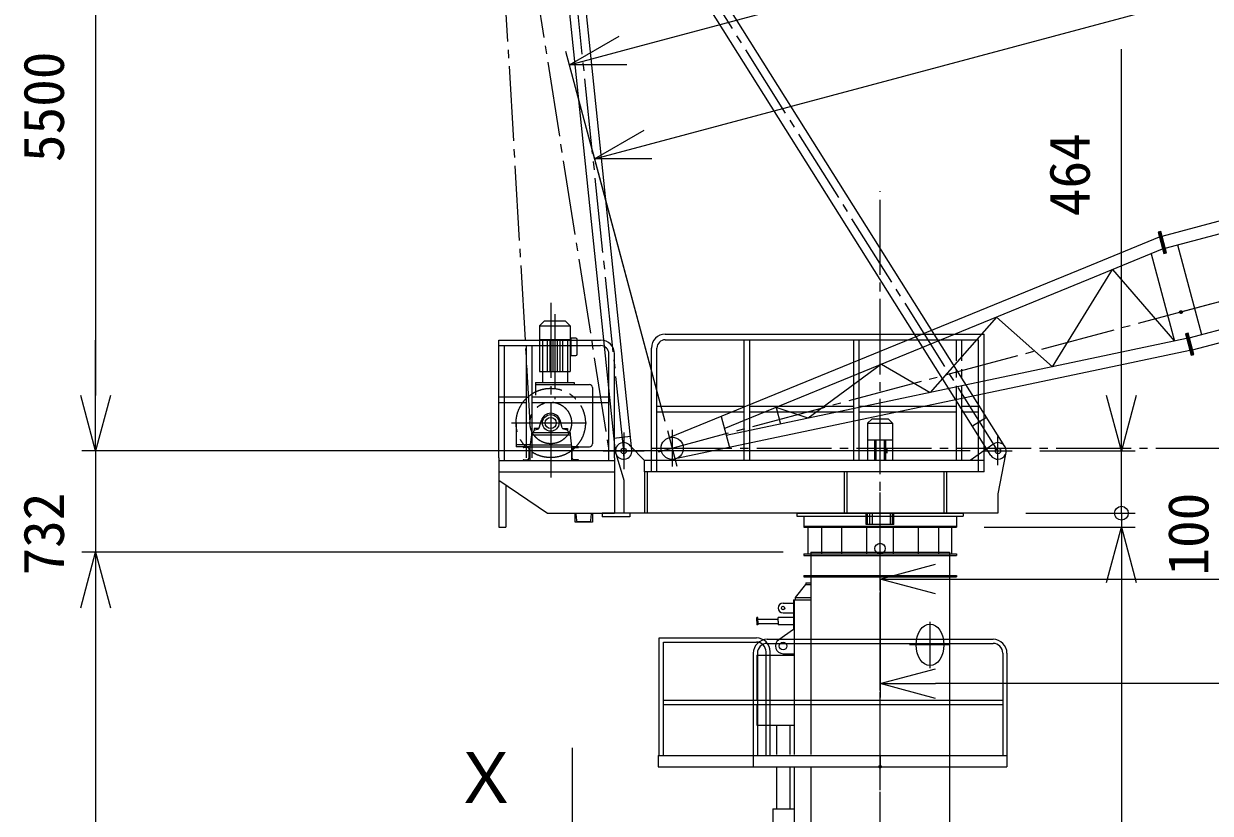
# Model space of a CAD drawing. Units: millimetres, scale not verified. Extents: x -17622 to 17358, y -25032 to 27188.
# Drawn here: x -17622 to -9062, y 8811 to 14511 of the extents above; entities that cross this region are included whole.
import ezdxf
from ezdxf.enums import TextEntityAlignment as Align

# ---------------------------------------------------------------- set-up
doc = ezdxf.new("R2010")
doc.units = ezdxf.units.MM
doc.header["$LTSCALE"] = 60
doc.linetypes.add('CHAIN2', pattern=[12, 9, -1, 1, -1])
doc.linetypes.add('USER1', pattern=[17.25, 15, -0.75, 0.75, -0.75])
for name, color, linetype, lineweight in [('0-0_0', 7, 'Continuous', 18), ('0-1_Defpoints', 3, 'USER1', 18), ('0-2_01 細線', 7, 'Continuous', 18), ('0-3_05 寸法', 7, 'Continuous', 18), ('0-4_10 当社外形線', 3, 'Continuous', 18), ('0-5_12 当社中心線', 3, 'CHAIN2', 18), ('0-6_20 躯体・土木、外形線', 1, 'Continuous', 18)]:
    doc.layers.add(name, color=color, linetype=linetype, lineweight=lineweight)
doc.styles.add('ＭＳ ゴシック', font='')
doc.styles.get('ＭＳ ゴシック').set_extended_font_data('MS Gothic')

msp = doc.modelspace()

# ---------------------------------------------------------------- linework, layer by layer
at = {"layer": '0-0_0'}
msp.add_line((-13663.46, 8234.16), (-13663.46, 9284.16), dxfattribs=at)
at = {"layer": '0-1_Defpoints'}
for p, q in [((-9278.5, 12427.85), (-9268.84, 12430.43)), ((-9272.37, 12424.31), (-9274.96, 12433.97)), ((-11377.45, 11426.63), (-11410.92, 11426.63)), ((-11394.18, 11409.89), (-11394.18, 11443.36)), ((-11444.18, 9127.01), (-11444.18, 9166.25)), ((-11463.8, 9146.63), (-11424.56, 9146.63))]:
    msp.add_line(p, q, dxfattribs=at)
for centre, radius in [((-9273.67, 12429.14), 9.81), ((-11444.18, 9146.63), 8.66)]:
    msp.add_circle(centre, radius, dxfattribs=at)
at = {"layer": '0-2_01 細線'}
for p, q in [((-9410.24, 12977.48), (-6898.08, 13650.61)), ((-9386.95, 12890.54), (-6874.79, 13563.67)), ((-9961.26, 12754.32), (-9429.56, 12972.3)), ((-9937.77, 12666.67), (-9406.07, 12884.66)), ((-9490.03, 12850.24), (-9321.08, 12219.73)), ((-9300.01, 12913.84), (-9126.6, 12266.67)), ((-9213.54, 12243.37), (-6701.38, 12916.5)), ((-9190.24, 12156.44), (-6678.09, 12829.57)), ((-9232.89, 12238.32), (-9791.45, 12120.58)), ((-9209.56, 12151.26), (-9768.12, 12033.52))]:
    msp.add_line(p, q, dxfattribs=at)
for points in [[(-9387.55, 12854.15), (-9377.89, 12856.73), (-9419.3, 13011.28), (-9428.96, 13008.69)], [(-9397.21, 12851.56), (-9387.55, 12854.15), (-9428.96, 13008.69), (-9438.62, 13006.11)], [(-9200.5, 12117.45), (-9190.84, 12120.04), (-9232.25, 12274.59), (-9241.91, 12272)], [(-9190.84, 12120.04), (-9181.18, 12122.63), (-9222.6, 12277.18), (-9232.25, 12274.59)]]:
    msp.add_lwpolyline(points, close=True, dxfattribs=at)
msp.add_lwpolyline([(-9899.31, 12523.11), (-9767.31, 12736.56), (-9321.08, 12219.73)], dxfattribs=at)
at = {"layer": '0-3_05 寸法'}
for p, q in [((-13299.49, 14317.13), (9592.95, 20451.14)), ((-13117.6, 13638.31), (7649.81, 19202.91)), ((-17104.05, 16530.25), (-17104.05, 11826.63)), ((-12995.95, 11638.81), (-13711.74, 14310.19)), ((-13685.86, 14213.6), (-13299.49, 14317.13)), ((-9703.63, 11826.63), (-9703.63, 14328.11)), ((-12995.95, 11638.81), (-13529.85, 13631.37)), ((-13503.97, 13534.78), (-13117.6, 13638.31)), ((-17104.05, 11826.63), (-17104.05, 12226.63)), ((-17104.05, 11426.63), (-17104.05, 11826.63)), ((-17104.05, 11426.63), (-17104.05, 11826.63)), ((-9703.63, 11426.63), (-9703.63, 11826.63)), ((-10794.18, 11426.63), (-17204.05, 11426.63)), ((-10794.18, 11426.63), (-17204.05, 11426.63)), ((-17104.05, 11426.63), (-17104.05, 10694.63)), ((-10291.14, 11426.63), (-9603.63, 11426.63)), ((-9703.63, 10976.63), (-9703.63, 11426.63)), ((-9703.63, 10976.63), (-9703.63, 11376.63)), ((-10394.18, 10976.63), (-9603.63, 10976.63)), ((-10394.18, 10976.63), (-9603.63, 10976.63)), ((-9703.63, 10976.63), (-9703.63, 10576.63)), ((-9703.63, 10976.63), (-9703.63, 10876.63)), ((-10694.18, 10876.63), (-9603.63, 10876.63)), ((-10694.18, 10876.63), (-9603.63, 10876.63)), ((-9703.63, 10876.63), (-9703.63, 10476.63)), ((-9703.63, 10876.63), (-9703.63, 10476.63)), ((-12144.19, 10694.63), (-17204.05, 10694.63)), ((-12144.19, 10694.63), (-17204.05, 10694.63)), ((-17104.05, 10694.63), (-17104.05, 10294.63)), ((-17104.05, 10694.63), (-17104.05, 10294.63)), ((-11444.19, 10501.71), (-11044.19, 10501.71)), ((-11444.19, 10494.63), (-11444.19, 10401.71)), ((-11444.18, 10494.63), (-11444.18, 9646.66)), ((-11044.19, 10501.71), (8155.96, 10501.71)), ((-9703.63, 10476.63), (-9703.63, 10076.63)), ((-9703.63, 10476.63), (-9703.63, 7426.63)), ((-17104.05, 10294.63), (-17104.05, 9894.63)), ((-17104.05, 10294.63), (-17104.05, -12425.39)), ((-11444.18, 9746.66), (-11044.18, 9746.66)), ((10155.62, 9746.66), (-11044.18, 9746.66))]:
    msp.add_line(p, q, dxfattribs=at)
for points in [[(-13271.75, 14213.6), (-13685.86, 14213.6), (-13327.23, 14420.66)], [(-13089.86, 13534.78), (-13503.97, 13534.78), (-13145.34, 13741.83)], [(-16996.87, 11826.63), (-17104.05, 11426.63), (-17211.23, 11826.63)], [(-16996.87, 11826.63), (-17104.05, 11426.63), (-17211.23, 11826.63)], [(-9596.45, 11826.63), (-9703.63, 11426.63), (-9810.81, 11826.63)], [(-9810.81, 10476.63), (-9703.63, 10876.63), (-9596.45, 10476.63)], [(-9810.81, 10476.63), (-9703.63, 10876.63), (-9596.45, 10476.63)], [(-17211.23, 10294.63), (-17104.05, 10694.63), (-16996.87, 10294.63)], [(-17211.23, 10294.63), (-17104.05, 10694.63), (-16996.87, 10294.63)], [(-11044.19, 10394.53), (-11444.19, 10501.71), (-11044.19, 10608.89)], [(-11044.18, 9639.48), (-11444.18, 9746.66), (-11044.18, 9853.84)]]:
    msp.add_lwpolyline(points, dxfattribs=at)
msp.add_circle((-9703.63, 10976.63), 50, dxfattribs=at)
msp.add_circle((-9703.63, 10976.63), 50, dxfattribs=at)
at = {"layer": '0-4_10 当社外形線'}
for p, q in [((-10543.38, 11458.54), (-13859.34, 16737.54)), ((-10644.99, 11394.71), (-13960.95, 16673.71)), ((-13353.86, 11420.41), (-13853.86, 16220.41)), ((-13234.51, 11432.84), (-13734.51, 16232.84)), ((-13865.19, 12365.63), (-13900.69, 12330.63)), ((-13900.69, 12330.63), (-13679.69, 12330.63)), ((-13900.69, 12330.63), (-13900.68, 12000.63)), ((-13865.19, 12365.63), (-13715.19, 12365.63)), ((-13715.19, 12365.63), (-13679.69, 12330.63)), ((-13679.69, 12330.63), (-13679.68, 12000.63)), ((-12994.18, 12269.63), (-10694.18, 12269.63)), ((-10694.18, 11276.63), (-10694.18, 12269.63)), ((-14194.18, 11376.63), (-14194.18, 12226.63)), ((-14194.18, 12226.63), (-13460.18, 12226.63)), ((-14194.18, 12186.63), (-13460.18, 12186.63)), ((-14154.18, 11356.63), (-14154.18, 12186.63)), ((-13994.18, 11376.63), (-13994.18, 12186.63)), ((-13954.18, 11376.63), (-13954.18, 12186.63)), ((-13900.69, 12230.63), (-13679.69, 12230.63)), ((-13880.69, 12230.63), (-13880.68, 12000.63)), ((-13845.69, 12230.63), (-13845.68, 12000.63)), ((-13825.69, 12230.63), (-13825.68, 12000.63)), ((-13805.69, 12230.63), (-13805.68, 12000.63)), ((-13774.68, 12230.63), (-13774.68, 12000.63)), ((-13754.68, 12230.63), (-13754.68, 12000.63)), ((-13734.68, 12230.63), (-13734.68, 12000.63)), ((-13699.68, 12230.63), (-13699.68, 12000.63)), ((-13629.69, 12125.63), (-13629.69, 12230.63)), ((-13094.18, 11276.63), (-13094.18, 12169.63)), ((-13054.18, 11276.63), (-13054.18, 12169.63)), ((-12994.18, 12229.63), (-10734.18, 12229.63)), ((-12424.18, 11356.63), (-12424.18, 12229.63)), ((-12384.18, 11356.63), (-12384.18, 12229.63)), ((-11634.18, 11356.63), (-11634.18, 12229.63)), ((-11594.18, 11356.63), (-11594.18, 12229.63)), ((-10734.18, 11276.63), (-10734.18, 12229.63)), ((-13674.69, 12115.63), (-13639.69, 12115.63)), ((-13400.18, 11356.63), (-13400.18, 12126.63)), ((-13360.18, 11376.63), (-13360.18, 12126.63)), ((-13900.68, 12000.63), (-13679.68, 12000.63)), ((-13880.18, 12000.63), (-13880.18, 11920.63)), ((-13700.18, 12000.63), (-13700.18, 11920.63)), ((-13930.18, 11920.63), (-13650.18, 11920.63)), ((-13930.18, 11920.63), (-13930.18, 11905.63)), ((-13930.18, 11905.63), (-13540.18, 11905.63)), ((-13930.18, 11905.63), (-13930.18, 11828.91)), ((-13650.18, 11920.63), (-13650.18, 11905.63)), ((-14194.18, 11816.63), (-13994.18, 11816.63)), ((-13954.18, 11816.63), (-13400.18, 11816.63)), ((-13520.18, 11885.63), (-13520.18, 11476.63)), ((-14194.18, 11776.63), (-13994.18, 11776.63)), ((-13954.18, 11776.63), (-13400.18, 11776.63)), ((-12424.18, 11746.63), (-13054.18, 11746.63)), ((-11634.18, 11746.63), (-12384.18, 11746.63)), ((-10894.18, 11746.63), (-11594.18, 11746.63)), ((-10734.18, 11746.63), (-10854.18, 11746.63)), ((-13903.63, 11592.95), (-13887.5, 11647.81)), ((-13736.74, 11592.95), (-13752.86, 11647.81)), ((-12424.18, 11706.63), (-13054.18, 11706.63)), ((-11634.18, 11706.63), (-12384.18, 11706.63)), ((-10894.18, 11706.63), (-11594.18, 11706.63)), ((-11384.18, 11656.63), (-11504.18, 11656.63)), ((-11384.18, 11656.63), (-11354.18, 11626.63)), ((-10734.18, 11706.63), (-10854.18, 11706.63)), ((-10778.68, 11607.55), (-10677.07, 11671.39)), ((-13960.18, 11558.83), (-13680.18, 11558.83)), ((-13945.18, 11566.06), (-13945.18, 11558.83)), ((-13938.9, 11575.34), (-13909.27, 11587.19)), ((-13701.47, 11575.34), (-13731.09, 11587.19)), ((-13695.18, 11566.06), (-13695.18, 11558.83)), ((-13680.18, 11558.83), (-13680.18, 11543.83)), ((-11534.18, 11626.63), (-11534.18, 11356.63)), ((-11354.18, 11626.63), (-11354.18, 11356.63)), ((-13970.18, 11471.63), (-14070.18, 11471.63)), ((-13970.18, 11471.63), (-13670.18, 11471.63)), ((-13960.18, 11543.83), (-13680.18, 11543.83)), ((-13680.18, 11543.83), (-13670.18, 11456.63)), ((-13364.22, 11519.87), (-13244.87, 11532.31)), ((-11534.18, 11506.63), (-11354.18, 11506.63)), ((-11484.18, 11506.63), (-11484.18, 11356.63)), ((-11474.18, 11506.63), (-11474.18, 11356.63)), ((-11414.18, 11506.63), (-11414.18, 11356.63)), ((-11404.18, 11506.63), (-11404.18, 11356.63)), ((-10631.29, 11473.78), (-10794.18, 11356.63)), ((-13970.18, 11456.63), (-14070.18, 11456.63)), ((-13982.49, 11447.8), (-14016.53, 11450.78)), ((-13975.18, 11373.43), (-13975.18, 11439.83)), ((-13970.18, 11456.63), (-13670.18, 11456.63)), ((-13665.18, 11373.43), (-13665.18, 11439.83)), ((-13657.88, 11447.8), (-13623.83, 11450.78)), ((-13620.18, 11456.63), (-13540.18, 11456.63)), ((-13348.5, 11401.13), (-13294.18, 11216.63)), ((-13144.18, 11356.63), (-13247.02, 11463.72)), ((-10538.52, 11404.24), (-10594.18, 11116.63)), ((-14194.18, 11356.63), (-13360.18, 11356.63)), ((-13360.18, 11376.63), (-13360.18, 10976.63)), ((-10694.18, 11356.63), (-13144.18, 11356.63)), ((-10694.18, 11276.63), (-10694.18, 11356.63)), ((-14194.18, 11276.63), (-13360.18, 11276.63)), ((-14194.18, 11216.63), (-14194.18, 10876.63)), ((-13294.18, 11216.63), (-13294.18, 10976.63)), ((-10694.18, 11276.63), (-13144.18, 11276.63)), ((-13144.18, 11276.63), (-13144.18, 10976.63)), ((-13124.18, 11276.63), (-13124.18, 10976.63)), ((-11704.18, 11276.63), (-11704.18, 10976.63)), ((-11684.18, 11276.63), (-11684.18, 10976.63)), ((-10984.18, 11276.63), (-10984.18, 10976.63)), ((-10964.18, 11276.63), (-10964.18, 10976.63)), ((-14144.18, 11182.34), (-14144.18, 10876.63)), ((-11444.18, 10968.2), (-11444.18, 11069.78)), ((-10594.18, 11116.63), (-10594.18, 10976.63)), ((-13844.18, 10976.63), (-13360.18, 10976.63)), ((-13639.44, 10972.98), (-13635.24, 10924.93)), ((-13530.13, 10924.93), (-13525.92, 10972.98)), ((-13449.18, 10976.63), (-13449.18, 10951.63)), ((-13294.18, 10976.63), (-13449.18, 10976.63)), ((-10594.18, 10976.63), (-13294.18, 10976.63)), ((-13249.18, 10976.63), (-13249.18, 10951.63)), ((-12044.19, 10976.63), (-10844.19, 10976.63)), ((-12044.19, 10976.63), (-12044.19, 10956.13)), ((-10844.19, 10976.63), (-10844.19, 10956.13)), ((-14194.18, 10876.63), (-14144.18, 10876.63)), ((-13627.27, 10917.63), (-13538.1, 10917.63)), ((-13249.18, 10951.63), (-13449.18, 10951.63)), ((-12044.19, 10956.13), (-10844.19, 10956.13)), ((-11994.18, 10956.13), (-11994.18, 10876.63)), ((-11994.18, 10884.62), (-10894.18, 10884.62)), ((-11994.18, 10876.63), (-10894.18, 10876.63)), ((-11964.21, 10684.62), (-11964.21, 10876.63)), ((-11865.51, 10684.62), (-11865.51, 10876.63)), ((-11719.18, 10684.62), (-11719.18, 10876.63)), ((-11540.29, 10684.62), (-11540.29, 10876.63)), ((-11348.09, 10684.62), (-11348.09, 10876.63)), ((-11167.48, 10684.62), (-11167.48, 10876.63)), ((-11020.26, 10684.62), (-11020.26, 10876.63)), ((-10927.35, 10684.62), (-10927.35, 10876.63)), ((-10894.18, 10956.13), (-10894.18, 10876.63)), ((-11994.18, 10684.62), (-11994.18, 10672.62)), ((-11994.18, 10672.62), (-10894.18, 10672.62)), ((-11944.19, 10694.63), (-11944.19, 10528.54)), ((-11944.19, 10694.63), (-10944.19, 10694.63)), ((-10944.19, 10694.63), (-10944.19, 10526.68)), ((-12054.18, 10367.63), (-11979.18, 10462.62)), ((-11994.18, 10526.62), (-11994.18, 10517.63)), ((-11994.18, 10517.63), (-10894.18, 10517.63)), ((-11979.18, 10474.62), (-11944.19, 10474.62)), ((-11944.19, 10515.95), (-11944.19, 9235.2)), ((-10944.19, 10517.52), (-10944.19, 7026.63)), ((-12144.19, 10327.62), (-12069.18, 10327.62)), ((-12069.18, 10352.62), (-11944.19, 10352.62)), ((-12064.18, 10352.62), (-12064.18, 9235.2)), ((-12325.18, 10223.14), (-12334.18, 10223.14)), ((-12334.18, 10196.64), (-12334.18, 10223.14)), ((-12334.18, 10196.64), (-12334.18, 10170.13)), ((-12325.18, 10196.64), (-12325.18, 10223.14)), ((-12325.18, 10196.64), (-12325.18, 10170.13)), ((-12324.56, 10213.15), (-12179.18, 10213.15)), ((-12069.18, 10223.14), (-12179.18, 10223.14)), ((-12179.18, 10196.64), (-12179.18, 10223.14)), ((-12179.18, 10196.64), (-12179.18, 10170.13)), ((-12144.19, 10257.62), (-12069.18, 10257.62)), ((-12325.18, 10170.13), (-12334.18, 10170.13)), ((-12324.56, 10180.12), (-12179.18, 10180.12)), ((-12069.18, 10170.13), (-12179.18, 10170.13)), ((-13037.14, 10076.62), (-12337.14, 10076.62)), ((-13037.14, 9227.91), (-13037.14, 10076.62)), ((-13007.13, 10046.64), (-12337.14, 10046.64)), ((-13007.13, 9230.53), (-13007.13, 10046.64)), ((-12259.18, 10066.63), (-10629.18, 10066.63)), ((-12259.18, 10036.63), (-10629.18, 10036.63)), ((-12359.18, 9966.63), (-12359.18, 9146.63)), ((-12334.18, 9952.63), (-12064.18, 9952.63)), ((-12334.18, 9952.63), (-12334.18, 9626.62)), ((-12329.18, 9966.63), (-12329.18, 9226.63)), ((-12267.14, 9227.91), (-12267.14, 9976.64)), ((-12237.14, 9227.91), (-12237.14, 9976.62)), ((-12144.19, 9962.63), (-12064.18, 9962.63)), ((-10559.18, 9966.63), (-10559.18, 9226.63)), ((-10529.18, 9966.63), (-10529.18, 9146.63)), ((-13007.13, 9626.62), (-12267.14, 9626.62)), ((-13007.13, 9596.64), (-12267.14, 9596.64)), ((-12334.18, 9596.64), (-12334.18, 9447.63)), ((-12329.18, 9626.63), (-10559.18, 9626.63)), ((-12329.18, 9596.63), (-10559.18, 9596.63)), ((-12334.18, 9447.63), (-12064.18, 9447.63)), ((-12191.69, 9447.63), (-12191.69, 9235.2)), ((-12096.69, 9447.63), (-12096.69, 9235.2)), ((-13044.19, 9226.63), (-11444.18, 9226.63)), ((-13044.19, 9226.63), (-13044.19, 9146.63)), ((-12359.18, 9226.63), (-10529.18, 9226.63)), ((-11444.18, 9226.63), (-11444.18, 9146.63)), ((-13044.19, 9146.63), (-11444.18, 9146.63)), ((-12359.18, 9146.63), (-10529.18, 9146.63)), ((-12191.69, 9146.63), (-12191.69, 8841.62)), ((-12096.69, 9146.63), (-12096.69, 8841.62)), ((-12064.18, 9146.63), (-12064.18, 8586.63)), ((-11944.19, 9146.63), (-11944.19, 7026.63)), ((-12219.18, 8841.62), (-12219.18, 8726.62)), ((-12219.18, 8841.62), (-12064.18, 8841.62))]:
    msp.add_line(p, q, dxfattribs=at)
for points in [[(-13639.69, 12240.63), (-13674.69, 12240.63), (-13674.69, 12115.63)], [(-11504.18, 11656.63), (-11534.18, 11626.63), (-11354.18, 11626.63)], [(-13960.18, 11558.83), (-13960.18, 11543.83), (-13970.18, 11456.63)], [(-13905.85, 11589.48), (-13940.85, 11589.48), (-13940.85, 11574.3)], [(-13734.52, 11589.48), (-13699.52, 11589.48), (-13699.52, 11574.3)], [(-14020.18, 11454.76), (-14020.18, 11456.63), (-13970.18, 11456.63), (-13970.18, 11356.63), (-14020.18, 11356.63), (-14020.18, 11358.49)], [(-13620.18, 11454.76), (-13620.18, 11456.63), (-13670.18, 11456.63), (-13670.18, 11356.63), (-13620.18, 11356.63), (-13620.18, 11358.49)], [(-14194.18, 11376.63), (-14194.18, 11216.63), (-13844.18, 10976.63)], [(-14016.53, 11362.48), (-13982.49, 11365.46), (-13975.18, 11373.43)], [(-13623.83, 11362.48), (-13657.88, 11365.46), (-13665.18, 11373.43)], [(-13521.94, 10976.63), (-13520.18, 10976.63), (-13520.18, 10911.63), (-13645.18, 10911.63), (-13645.18, 10976.63), (-13643.43, 10976.63)], [(-11994.18, 10684.62), (-10894.18, 10684.62), (-10894.18, 10672.62)], [(-11994.18, 10526.62), (-10894.18, 10526.62), (-10894.18, 10517.63)], [(-11979.18, 10474.62), (-11979.18, 10462.62), (-11944.19, 10462.62)], [(-12054.18, 10352.62), (-12054.18, 10367.63), (-11944.19, 10367.63)], [(-12069.18, 10352.62), (-12069.18, 10196.64), (-12069.18, 10137.63), (-12175.83, 10062.61)]]:
    msp.add_lwpolyline(points, dxfattribs=at)
for centre, radius in [((-13820.18, 11628.63), 60), ((-13820.18, 11628.63), 40), ((-12944.18, 11445.63), 80), ((-12944.18, 11445.63), 80), ((-12944.18, 11445.63), 80), ((-13294.18, 11426.63), 20), ((-13294.18, 11426.63), 20), ((-10594.18, 11426.63), 20), ((-10594.18, 11426.63), 20), ((-11444.18, 10722.12), 37.5), ((-12144.19, 10292.62), 12.5), ((-12144.19, 10017.62), 27.5)]:
    msp.add_circle(centre, radius, dxfattribs=at)
for centre, radius, start, end in [((-13639.69, 12230.63), 10, 0, 90), ((-12994.18, 12169.63), 100, 90, 180), ((-13460.18, 12126.63), 100, 0, 90), ((-13460.18, 12126.63), 60, 0, 90), ((-12994.18, 12169.63), 60, 90, 180), ((-13639.69, 12125.63), 10, 270, 0), ((-13540.18, 11885.63), 20, 0, 90), ((-13820.18, 11628.63), 70, 15.90779, 164.09221), ((-13935.18, 11566.06), 10, 111.80141, 180), ((-13912.99, 11596.48), 10, 291.80141, 339.34936), ((-13727.38, 11596.48), 10, 200.65064, 248.19859), ((-13705.18, 11566.06), 10, 0, 68.19859), ((-13540.18, 11476.63), 20, 270, 0), ((-13294.18, 11426.63), 60, 38.18381, 205.14547), ((-10594.18, 11426.63), 60, 338.09187, 128.20293), ((-14016.18, 11454.76), 4, 180, 265), ((-13983.18, 11439.83), 8, 360, 85), ((-13657.18, 11439.83), 8, 95, 180), ((-13624.18, 11454.76), 4, 275, 360), ((-13294.18, 11426.63), 60, 185.94686, 5.94686), ((-10594.18, 11426.63), 60, 212.13464, 32.13464), ((-14016.18, 11358.49), 4, 95, 180), ((-13624.18, 11358.49), 4, 0, 85), ((-13643.43, 10972.63), 4, 5, 90), ((-13521.94, 10972.63), 4, 90, 175), ((-13627.27, 10925.63), 8, 185, 270), ((-13538.1, 10925.63), 8, 270, 355), ((-12144.19, 10292.62), 35, 90, 270), ((-12259.18, 9966.63), 100, 90, 180), ((-12337.14, 9976.62), 100, 0, 90), ((-12337.14, 9976.64), 70, 0, 90), ((-12259.18, 9966.63), 70, 90, 180), ((-12144.19, 10017.62), 55, 125.12295, 270), ((-10629.18, 9966.63), 100, 0, 90), ((-10629.18, 9966.63), 70, 0, 90)]:
    msp.add_arc(centre, radius, start, end, dxfattribs=at)
msp.add_ellipse((-11084.19, 10026.63), major_axis=(0, -150), ratio=0.666667, dxfattribs=at)
at = {"layer": '0-5_12 当社中心線'}
for p, q in [((9020.27, 17330.98), (-13044.43, 11418.77)), ((-14290.21, 17078.22), (-13970.18, 11628.63)), ((-14290.21, 17078.22), (-13400.18, 11426.63)), ((-10594.18, 11426.63), (-14144.18, 17078.22)), ((-13294.18, 11426.63), (-13794.18, 16226.63)), ((-3236.63, 14046.76), (-9273.67, 12429.14)), ((-11444.18, -13941.78), (-11444.18, 13302.46)), ((-11444.18, 10543.67), (-11444.18, 12807.1)), ((-13820.18, 12494.92), (-13820.18, 11203.62)), ((-13790.18, 12414.41), (-13790.18, 11801.34)), ((-10894.18, 11356.63), (-10894.18, 12229.63)), ((-10854.18, 11356.63), (-10854.18, 12229.63)), ((-14103.36, 11628.63), (-13537.01, 11628.63)), ((-14070.18, 11628.63), (-14070.18, 11456.63)), ((-13294.18, 11559.08), (-13294.18, 11294.17)), ((-12978.47, 11573.57), (-12909.9, 11317.68)), ((-12944.18, 11578.08), (-12944.18, 11313.17)), ((-12971.08, 11546.01), (-12917.29, 11345.25)), ((-12971.08, 11546.01), (-12917.29, 11345.25)), ((-10594.18, 11323.58), (-10594.18, 11529.67)), ((-13441.59, 11426.63), (-13146.77, 11426.63)), ((-13330.97, 11426.63), (-13257.4, 11426.63)), ((-13294.18, 11389.84), (-13294.18, 11463.41)), ((-13091.59, 11445.63), (-12796.77, 11445.63)), ((-13054.18, 11445.63), (-8732.72, 11445.63)), ((-10697.23, 11426.63), (-10491.14, 11426.63)), ((-10630.97, 11426.63), (-10557.4, 11426.63)), ((-10594.18, 11389.84), (-10594.18, 11463.41)), ((-13144.18, 11276.63), (-13144.18, 11356.63)), ((-11444.18, 6865.61), (-11444.18, 11171.81)), ((-11544.18, 10896.63), (-11544.18, 10976.63)), ((-11534.18, 10896.63), (-11534.18, 10976.63)), ((-11519.18, 10896.63), (-11519.18, 10976.63)), ((-11499.18, 10896.63), (-11499.18, 10976.63)), ((-11369.18, 10896.63), (-11369.18, 10976.63)), ((-11354.18, 10896.63), (-11354.18, 10976.63)), ((-11344.18, 10896.63), (-11344.18, 10976.63)), ((-11344.18, 10896.63), (-11544.18, 10896.63)), ((-11084.19, 9858.54), (-11084.19, 10192.98)), ((-10942.26, 10026.63), (-11232.02, 10026.63))]:
    msp.add_line(p, q, dxfattribs=at)
for radius in [250, 150]:
    msp.add_circle((-13820.18, 11628.63), radius, dxfattribs=at)
at = {"layer": '0-6_20 躯体・土木、外形線'}
for p, q in [((-12964.89, 11522.9), (-9961.26, 12754.32)), ((-12568.28, 11588.23), (-9937.77, 12666.67)), ((-10605.31, 12393), (-11082.37, 11848.44)), ((-9791.45, 12120.58), (-12554.84, 11538.04)), ((-9768.12, 12033.52), (-12923.48, 11368.35)), ((-11433.18, 12053.59), (-11082.37, 11848.44)), ((-12195.16, 11741.2), (-12162.87, 11620.67)), ((-12591.77, 11675.87), (-12531.51, 11450.98))]:
    msp.add_line(p, q, dxfattribs=at)
for points in [[(-10605.31, 12393), (-10201.73, 12034.09), (-9899.31, 12523.11)], [(-11433.18, 12053.59), (-11963.02, 11662.8), (-12195.16, 11741.2)]]:
    msp.add_lwpolyline(points, dxfattribs=at)

# ---------------------------------------------------------------- texts
at = {"layer": '0-0_0', "style": 'ＭＳ ゴシック'}
msp.add_text('Ｘ', height=366.6, dxfattribs=at).set_placement((-14537.16, 8774.39), align=Align.BOTTOM_LEFT)
at = {"layer": '0-3_05 寸法', "style": 'ＭＳ ゴシック'}
for s, p in [('5500', (-17244.05, 13511.77)), ('464', (-9843.63, 13121.44)), ('732', (-17244.05, 10527.29)), ('100', (-8987.62, 10526.63))]:
    msp.add_text(s, height=293.3, rotation=90, dxfattribs=at).set_placement(p, align=Align.BOTTOM_LEFT)

doc.saveas('drawing.dxf')
